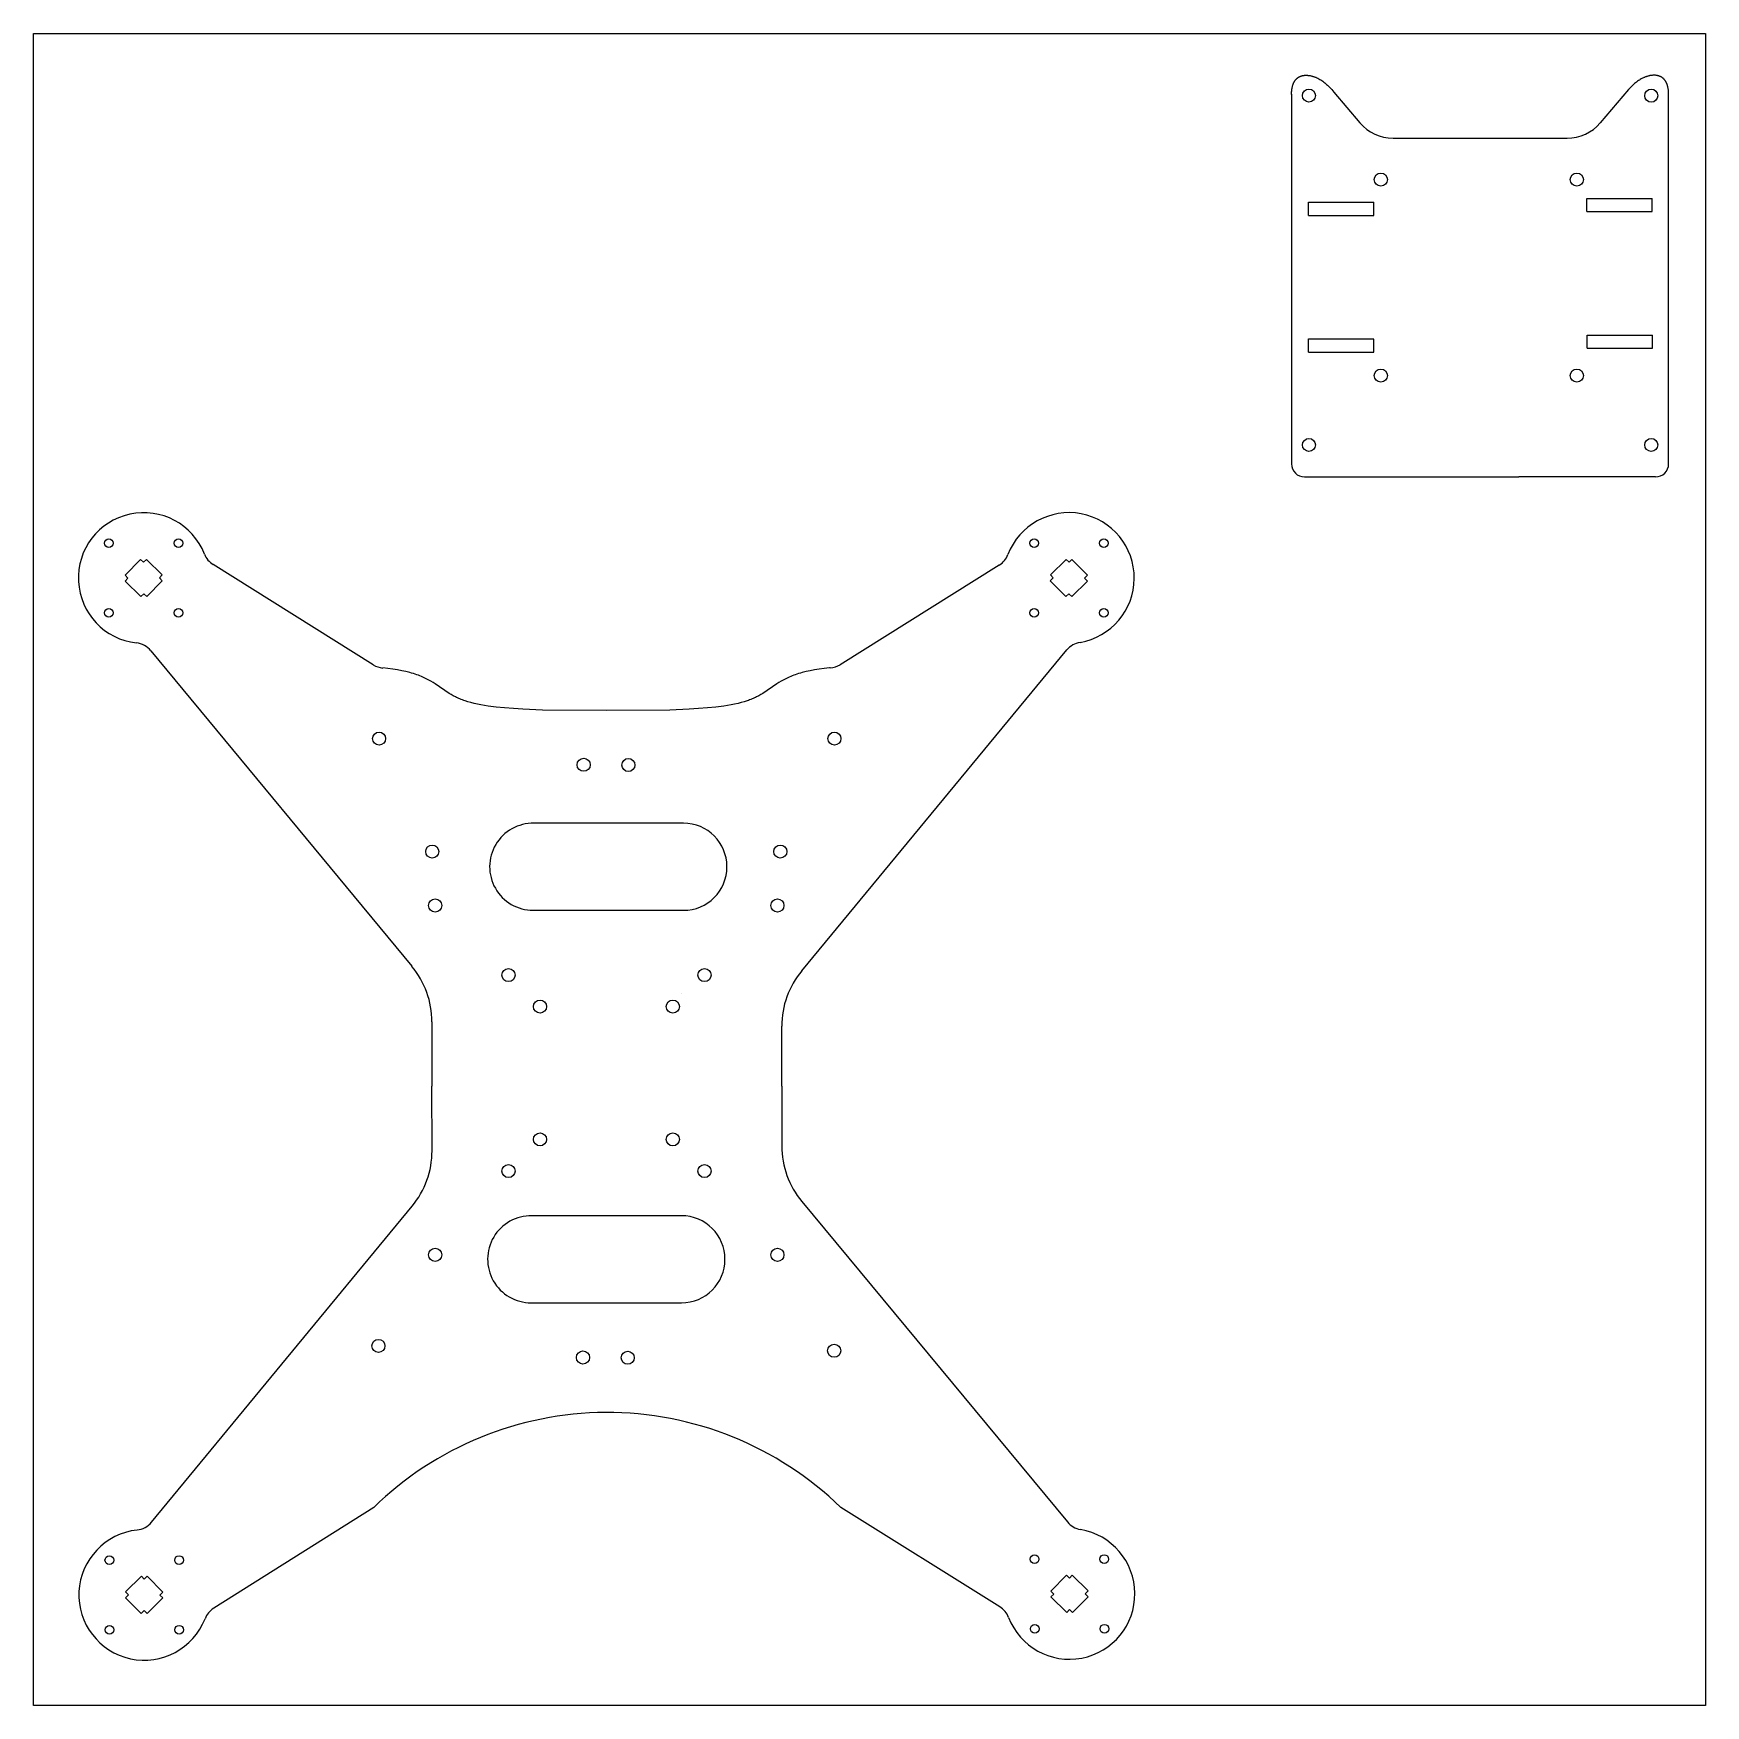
# Model space of a CAD drawing. Header units: millimetres. Extents: x 129 to 513, y -6 to 378.
import ezdxf

# ---------------------------------------------------------------- set-up
doc = ezdxf.new("R2010")
doc.units = ezdxf.units.MM
doc.layers.add('CORTES_INTERIORES', color=1, linetype='Continuous')
doc.layers.add('FRAME', color=7, linetype='Continuous')

msp = doc.modelspace()

# ---------------------------------------------------------------- linework, layer by layer
at = {"linetype": 'Continuous'}
for p, q in [((445.06, 275.79), (469.86, 275.79)), ((206.92, 39.12), (170.18, 15.97))]:
    msp.add_line(p, q, dxfattribs=at)
msp.add_lwpolyline([(128.78, -6.37), (128.78, 377.63), (512.78, 377.63), (512.78, -6.37)], close=True, dxfattribs=at)
for centre, radius, start, end in [((154.09, 252.58), 15, 21.4724, 263.7411), ((366.58, 252.58), 15, 279.757, 158.9606), ((172.7, 259.9), 5, 201.4724, 237.9565), ((347.91, 259.76), 5, 302.0435, 338.9606), ((151.91, 232.7), 5, 39.5884, 83.7411), ((369.97, 232.87), 5, 99.757, 140.4116), ((260.55, -15.91), 76.84, 90.2916, 134.2586), ((260.55, -15.91), 76.84, 45.7414, 90.2916), ((152.02, 38.92), 5, 276.3223, 320.4749), ((370.08, 38.99), 5, 219.6518, 260.3064), ((154.22, 19.04), 15, 96.3223, 338.5909), ((366.71, 19.27), 15, 201.1027, 80.3064), ((172.84, 11.74), 5, 122.1068, 158.5909), ((348.05, 12.07), 5, 21.1027, 58.0199)]:
    msp.add_arc(centre, radius, start, end, dxfattribs=at)
at = {"layer": 'CORTES_INTERIORES'}
for p, q in [((421.57, 338.87), (436.57, 338.87)), ((421.57, 335.87), (421.57, 338.87)), ((421.57, 335.85), (421.57, 338.85)), ((436.58, 335.85), (436.58, 338.85)), ((485.53, 339.75), (500.53, 339.75)), ((485.53, 336.75), (485.53, 339.75)), ((485.53, 336.74), (485.53, 339.74)), ((500.54, 336.74), (500.54, 339.74)), ((421.58, 335.85), (436.58, 335.85)), ((485.54, 336.74), (500.54, 336.74)), ((421.6, 307.47), (436.6, 307.47)), ((421.6, 304.47), (421.6, 307.47)), ((421.6, 304.46), (421.6, 307.46)), ((436.61, 304.46), (436.61, 307.46)), ((485.56, 308.36), (500.56, 308.36)), ((485.56, 305.36), (485.56, 308.36)), ((485.56, 305.34), (485.56, 308.34)), ((500.57, 305.34), (500.57, 308.34)), ((421.61, 304.46), (436.61, 304.46)), ((485.57, 305.34), (500.57, 305.34)), ((153.39, 256.85), (149.81, 253.22)), ((154.07, 256.18), (153.39, 256.85)), ((154.74, 256.86), (154.07, 256.18)), ((158.36, 253.27), (154.74, 256.86)), ((362.31, 253.27), (365.94, 256.86)), ((365.94, 256.86), (366.6, 256.18)), ((366.6, 256.18), (367.28, 256.85)), ((367.28, 256.85), (370.86, 253.22)), ((149.81, 253.22), (150.48, 252.55)), ((150.48, 252.55), (149.82, 251.88)), ((149.82, 251.88), (153.44, 248.29)), ((154.79, 248.3), (158.37, 251.93)), ((157.7, 252.6), (158.36, 253.27)), ((158.37, 251.93), (157.7, 252.6)), ((362.3, 251.93), (362.97, 252.6)), ((365.88, 248.3), (362.3, 251.93)), ((362.97, 252.6), (362.31, 253.27)), ((370.85, 251.88), (367.23, 248.29)), ((370.86, 253.22), (370.19, 252.55)), ((370.19, 252.55), (370.85, 251.88)), ((153.44, 248.29), (154.11, 248.97)), ((154.11, 248.97), (154.79, 248.3)), ((366.56, 248.97), (365.88, 248.3)), ((367.23, 248.29), (366.56, 248.97)), ((260.31, 196.25), (243.71, 196.25)), ((260.88, 196.25), (260.31, 196.25)), ((278.04, 196.25), (260.88, 196.25)), ((278.04, 196.26), (278.04, 196.25)), ((243.54, 176.26), (260.29, 176.26)), ((260.29, 176.26), (278.04, 176.26)), ((277.71, 157.23), (277.71, 157.23)), ((260.21, 106.12), (243.25, 106.12)), ((277.59, 106.12), (260.21, 106.12)), ((277.59, 106.12), (277.59, 106.12)), ((243.08, 86.12), (260.19, 86.12)), ((260.19, 86.12), (277.59, 86.12)), ((149.94, 19.73), (153.57, 23.32)), ((153.57, 23.32), (154.24, 22.64)), ((154.24, 22.64), (154.91, 23.31)), ((154.91, 23.31), (158.5, 19.69)), ((366.01, 23.55), (362.43, 19.91)), ((366.68, 22.88), (366.01, 23.55)), ((367.35, 23.56), (366.68, 22.88)), ((370.98, 19.98), (367.35, 23.56)), ((150.61, 19.06), (149.94, 19.73)), ((158.5, 19.69), (157.83, 19.02)), ((362.43, 19.91), (363.1, 19.25)), ((363.1, 19.25), (362.44, 18.57)), ((370.32, 19.3), (370.98, 19.98)), ((370.99, 18.63), (370.32, 19.3)), ((149.94, 18.39), (150.61, 19.06)), ((153.53, 14.76), (149.94, 18.39)), ((154.2, 15.43), (153.53, 14.76)), ((154.87, 14.76), (154.2, 15.43)), ((158.49, 18.35), (154.87, 14.76)), ((157.83, 19.02), (158.49, 18.35)), ((362.44, 18.57), (366.07, 14.99)), ((366.07, 14.99), (366.74, 15.67)), ((366.74, 15.67), (367.41, 15)), ((367.41, 15), (370.99, 18.63))]:
    msp.add_line(p, q, dxfattribs=at)
for centre, radius in [((421.7, 363.37), 1.5), ((500.3, 363.34), 1.5), ((421.7, 283.13), 1.5), ((500.3, 283.13), 1.5), ((146.09, 260.58), 1), ((162.09, 260.58), 1), ((358.58, 260.58), 1), ((374.58, 260.58), 1), ((146.09, 244.58), 1), ((162.09, 244.58), 1), ((358.58, 244.58), 1), ((374.58, 244.58), 1), ((208.16, 215.69), 1.5), ((312.72, 215.69), 1.5), ((255.14, 209.68), 1.5), ((265.4, 209.63), 1.5), ((220.36, 189.75), 1.5), ((300.3, 189.75), 1.5), ((221.04, 177.37), 1.5), ((299.64, 177.37), 1.5), ((221.04, 97.14), 1.5), ((299.64, 97.14), 1.5), ((208, 76.23), 1.5), ((254.98, 73.56), 1.5), ((265.25, 73.5), 1.5), ((312.67, 75.11), 1.5), ((146.21, 27.03), 1), ((162.21, 27.05), 1), ((358.7, 27.26), 1), ((374.7, 27.28), 1), ((146.23, 11.03), 1), ((162.23, 11.05), 1), ((358.72, 11.26), 1), ((374.72, 11.28), 1)]:
    msp.add_circle(centre, radius, dxfattribs=at)
at = {"layer": 'CORTES_INTERIORES', "linetype": 'Continuous'}
for centre in [(438.21, 344.07), (483.21, 344.07), (438.21, 299.07), (483.21, 299.07), (237.88, 161.39), (282.88, 161.39), (237.88, 116.39), (282.88, 116.39)]:
    msp.add_circle(centre, 1.5, dxfattribs=at)
at = {"layer": 'CORTES_INTERIORES', "color": 1, "linetype": 'Continuous'}
for centre in [(245.11, 154.16), (275.61, 154.16), (245.11, 123.66), (275.61, 123.66)]:
    msp.add_circle(centre, 1.5, dxfattribs=at)
at = {"layer": 'CORTES_INTERIORES'}
for centre, start, end in [((243.54, 186.26), 89.0135, 270), ((278.04, 186.26), 270, 90), ((243.08, 96.12), 89.0135, 270), ((277.59, 96.12), 270, 90)]:
    msp.add_arc(centre, 10, start, end, dxfattribs=at)
at = {"layer": 'FRAME'}
for p, q in [((417.7, 363.7), (417.7, 278.79)), ((504.3, 278.79), (504.3, 363.59)), ((441, 353.59), (481, 353.59)), ((420.7, 275.79), (445.06, 275.79)), ((501.3, 275.79), (469.86, 275.79)), ((206.82, 232.65), (170.05, 255.66)), ((350.57, 255.52), (314.07, 232.67)), ((155.76, 235.88), (215.7, 163.4)), ((305.21, 162.4), (366.12, 236.05)), ((210.18, 231.79), (208.98, 231.91)), ((211.32, 231.65), (210.18, 231.79)), ((212.39, 231.48), (211.32, 231.65)), ((213.39, 231.29), (212.39, 231.48)), ((214.33, 231.09), (213.39, 231.29)), ((215.2, 230.86), (214.33, 231.09)), ((215.63, 230.74), (215.2, 230.86)), ((216.03, 230.62), (215.63, 230.74)), ((216.42, 230.49), (216.03, 230.62)), ((216.8, 230.36), (216.42, 230.49)), ((304.12, 230.49), (303.74, 230.36)), ((304.51, 230.62), (304.12, 230.49)), ((304.92, 230.74), (304.51, 230.62)), ((305.34, 230.86), (304.92, 230.74)), ((306.22, 231.09), (305.34, 230.86)), ((307.15, 231.29), (306.22, 231.09)), ((308.15, 231.48), (307.15, 231.29)), ((309.22, 231.65), (308.15, 231.48)), ((310.36, 231.79), (309.22, 231.65)), ((311.58, 231.91), (310.36, 231.79)), ((311.78, 231.92), (311.58, 231.91)), ((217.17, 230.23), (216.8, 230.36)), ((217.52, 230.09), (217.17, 230.23)), ((217.87, 229.95), (217.52, 230.09)), ((218.2, 229.81), (217.87, 229.95)), ((218.53, 229.66), (218.2, 229.81)), ((218.85, 229.51), (218.53, 229.66)), ((219.44, 229.21), (218.85, 229.51)), ((220.01, 228.89), (219.44, 229.21)), ((220.55, 228.58), (220.01, 228.89)), ((221.07, 228.25), (220.55, 228.58)), ((224.28, 226.09), (221.07, 228.25)), ((299.48, 228.25), (296.27, 226.09)), ((299.99, 228.58), (299.48, 228.25)), ((300.53, 228.89), (299.99, 228.58)), ((301.1, 229.21), (300.53, 228.89)), ((301.7, 229.51), (301.1, 229.21)), ((302.02, 229.66), (301.7, 229.51)), ((302.34, 229.81), (302.02, 229.66)), ((302.68, 229.95), (302.34, 229.81)), ((303.02, 230.09), (302.68, 229.95)), ((303.38, 230.23), (303.02, 230.09)), ((303.74, 230.36), (303.38, 230.23)), ((224.73, 225.82), (224.28, 226.09)), ((225.19, 225.55), (224.73, 225.82)), ((225.68, 225.28), (225.19, 225.55)), ((225.93, 225.16), (225.68, 225.28)), ((226.19, 225.03), (225.93, 225.16)), ((226.45, 224.91), (226.19, 225.03)), ((226.72, 224.8), (226.45, 224.91)), ((227, 224.68), (226.72, 224.8)), ((227.29, 224.57), (227, 224.68)), ((227.59, 224.46), (227.29, 224.57)), ((227.89, 224.36), (227.59, 224.46)), ((228.55, 224.15), (227.89, 224.36)), ((229.24, 223.96), (228.55, 224.15)), ((229.97, 223.78), (229.24, 223.96)), ((230.73, 223.61), (229.97, 223.78)), ((231.53, 223.46), (230.73, 223.61)), ((232.36, 223.31), (231.53, 223.46)), ((233.23, 223.18), (232.36, 223.31)), ((235.05, 222.94), (233.23, 223.18)), ((236.99, 222.74), (235.05, 222.94)), ((239.03, 222.58), (236.99, 222.74)), ((283.55, 222.74), (281.52, 222.58)), ((285.49, 222.94), (283.55, 222.74)), ((287.32, 223.18), (285.49, 222.94)), ((288.18, 223.31), (287.32, 223.18)), ((289.01, 223.46), (288.18, 223.31)), ((289.81, 223.61), (289.01, 223.46)), ((290.58, 223.78), (289.81, 223.61)), ((291.31, 223.96), (290.58, 223.78)), ((292, 224.15), (291.31, 223.96)), ((292.65, 224.36), (292, 224.15)), ((292.96, 224.46), (292.65, 224.36)), ((293.25, 224.57), (292.96, 224.46)), ((293.54, 224.68), (293.25, 224.57)), ((293.82, 224.8), (293.54, 224.68)), ((294.09, 224.91), (293.82, 224.8)), ((294.36, 225.03), (294.09, 224.91)), ((294.62, 225.16), (294.36, 225.03)), ((294.86, 225.28), (294.62, 225.16)), ((295.35, 225.55), (294.86, 225.28)), ((295.82, 225.82), (295.35, 225.55)), ((296.27, 226.09), (295.82, 225.82)), ((241.16, 222.44), (239.03, 222.58)), ((245.65, 222.26), (241.16, 222.44)), ((260.27, 222.13), (245.65, 222.26)), ((274.9, 222.26), (260.27, 222.13)), ((279.39, 222.44), (274.9, 222.26)), ((281.52, 222.58), (279.39, 222.44)), ((220.29, 150.64), (220.28, 135.84)), ((300.63, 135.89), (300.62, 149.64)), ((220.31, 121.05), (220.28, 135.84)), ((300.63, 135.89), (300.64, 122.14)), ((155.87, 35.73), (215.73, 108.29)), ((305.24, 109.39), (366.23, 35.8)), ((350.7, 16.31), (314.18, 39.12))]:
    msp.add_line(p, q, dxfattribs=at)
for points in [[(417.7, 363.59), (417.7, 363.82), (417.71, 364.04), (417.72, 364.26), (417.74, 364.47), (417.76, 364.67), (417.78, 364.86), (417.82, 365.05), (417.85, 365.24), (417.89, 365.41), (417.93, 365.58), (417.98, 365.74), (418.01, 365.82), (418.04, 365.9), (418.06, 365.97), (418.09, 366.05), (418.12, 366.12), (418.15, 366.19), (418.18, 366.26), (418.21, 366.33), (418.25, 366.39), (418.28, 366.46), (418.32, 366.52), (418.35, 366.58), (418.39, 366.64), (418.43, 366.7), (418.46, 366.76), (418.5, 366.82), (418.54, 366.87), (418.58, 366.92), (418.63, 366.98), (418.67, 367.03), (418.71, 367.08), (418.75, 367.12), (418.8, 367.17), (418.84, 367.21), (418.89, 367.26), (418.94, 367.3), (418.98, 367.34), (419.03, 367.38), (419.08, 367.42), (419.13, 367.46), (419.18, 367.49), (419.23, 367.53), (419.28, 367.56), (419.33, 367.59), (419.38, 367.62), (419.44, 367.65), (419.49, 367.68), (419.54, 367.71), (419.6, 367.73), (419.65, 367.76), (419.71, 367.78), (419.76, 367.81), (419.82, 367.83), (419.88, 367.85), (419.93, 367.87), (419.99, 367.88), (420.05, 367.9), (420.11, 367.92), (420.16, 367.93), (420.22, 367.95), (420.28, 367.96), (420.34, 367.97), (420.4, 367.98), (420.46, 367.99), (420.58, 368.01), (420.71, 368.02), (420.83, 368.03), (420.96, 368.03), (421.08, 368.03), (421.21, 368.03), (421.34, 368.02), (421.46, 368.01), (421.59, 368), (421.72, 367.98), (421.85, 367.96), (421.98, 367.94), (422.1, 367.91), (422.23, 367.88), (422.36, 367.85), (422.49, 367.82), (422.62, 367.78), (422.74, 367.74), (422.87, 367.7), (423, 367.65), (423.12, 367.61), (423.25, 367.56), (423.37, 367.5), (423.49, 367.45), (423.73, 367.34), (423.97, 367.22), (424.2, 367.09), (424.43, 366.95), (424.65, 366.8), (424.87, 366.65), (425.09, 366.48), (425.31, 366.31), (425.53, 366.12), (425.76, 365.92), (425.98, 365.72), (426.21, 365.49), (426.44, 365.26), (426.92, 364.75), (427.43, 364.18), (433.39, 357.09)], [(504.3, 363.59), (504.29, 363.82), (504.29, 364.04), (504.27, 364.26), (504.26, 364.47), (504.23, 364.67), (504.21, 364.86), (504.18, 365.05), (504.14, 365.24), (504.1, 365.41), (504.06, 365.58), (504.01, 365.74), (503.98, 365.82), (503.96, 365.9), (503.93, 365.97), (503.9, 366.05), (503.87, 366.12), (503.84, 366.19), (503.81, 366.26), (503.78, 366.33), (503.74, 366.39), (503.71, 366.46), (503.67, 366.52), (503.64, 366.58), (503.6, 366.64), (503.56, 366.7), (503.53, 366.76), (503.49, 366.82), (503.45, 366.87), (503.41, 366.92), (503.36, 366.98), (503.32, 367.03), (503.28, 367.08), (503.24, 367.12), (503.19, 367.17), (503.15, 367.21), (503.1, 367.26), (503.05, 367.3), (503.01, 367.34), (502.96, 367.38), (502.91, 367.42), (502.86, 367.46), (502.81, 367.49), (502.76, 367.53), (502.71, 367.56), (502.66, 367.59), (502.61, 367.62), (502.55, 367.65), (502.5, 367.68), (502.45, 367.71), (502.39, 367.73), (502.34, 367.76), (502.28, 367.78), (502.23, 367.81), (502.17, 367.83), (502.12, 367.85), (502.06, 367.87), (502, 367.88), (501.94, 367.9), (501.88, 367.92), (501.83, 367.93), (501.77, 367.94), (501.71, 367.96), (501.65, 367.97), (501.59, 367.98), (501.53, 367.99), (501.41, 368), (501.28, 368.02), (501.16, 368.02), (501.03, 368.03), (500.91, 368.03), (500.78, 368.03), (500.66, 368.02), (500.53, 368.01), (500.4, 368), (500.27, 367.98), (500.14, 367.96), (500.01, 367.94), (499.89, 367.91), (499.76, 367.88), (499.63, 367.85), (499.5, 367.81), (499.37, 367.78), (499.25, 367.74), (499.12, 367.69), (498.99, 367.65), (498.87, 367.6), (498.74, 367.55), (498.62, 367.5), (498.5, 367.44), (498.26, 367.33), (498.02, 367.21), (497.79, 367.08), (497.57, 366.94), (497.34, 366.8), (497.12, 366.64), (496.9, 366.47), (496.68, 366.3), (496.46, 366.11), (496.24, 365.91), (496.01, 365.7), (495.78, 365.48), (495.55, 365.24), (495.07, 364.73), (488.59, 357.08)]]:
    msp.add_lwpolyline(points, dxfattribs=at)
for centre, radius, start, end in [((441, 363.59), 10, 220.4956, 270), ((481, 363.59), 10, 270, 319.3864), ((420.7, 278.79), 3, 180, 270), ((501.3, 278.79), 3, 270, 360), ((209.47, 236.88), 5, 237.9565, 264.3505), ((311.42, 236.91), 5, 274.223, 302.0435), ((200.29, 150.65), 20, 359.9683, 39.5884), ((320.62, 149.65), 20, 140.4116, 180.0317), ((200.31, 121.02), 20, 320.4749, 0.095), ((320.64, 122.15), 20, 180.0317, 219.6518)]:
    msp.add_arc(centre, radius, start, end, dxfattribs=at)

doc.saveas('drawing.dxf')
